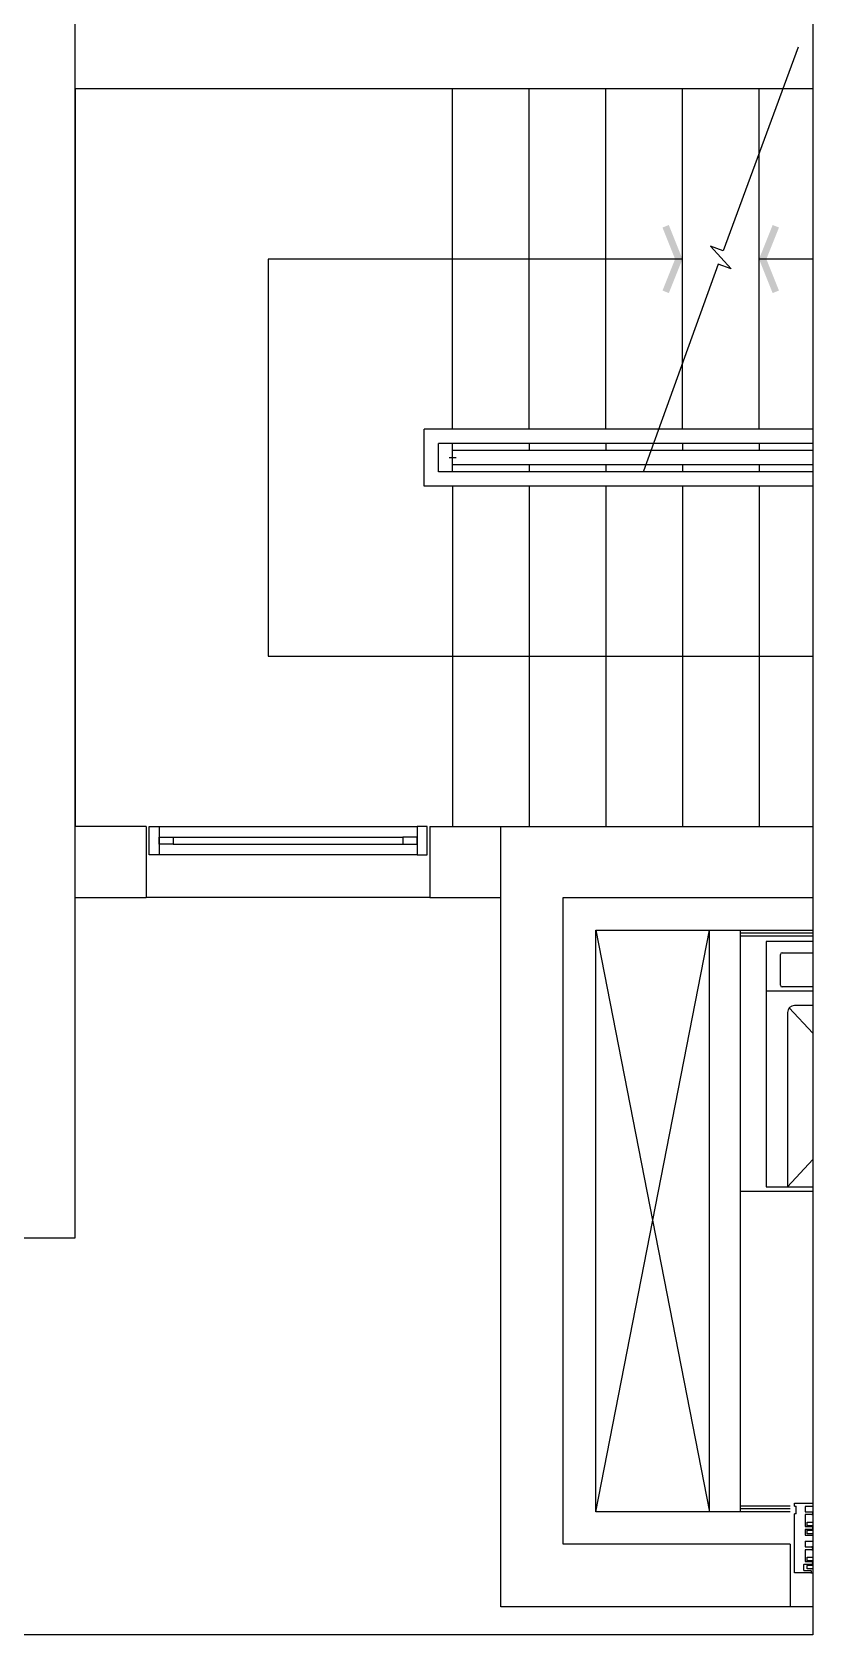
# Model space of a CAD drawing. Header units: millimetres. Extents: x -33000 to 294000, y 0 to 42408.
# Drawn here: x 22982 to 25735, y 9905 to 15555 of the extents above; entities that cross this region are included whole.
import ezdxf

# ---------------------------------------------------------------- set-up
doc = ezdxf.new("R2010")
doc.units = ezdxf.units.MM
doc.header["$LTSCALE"] = 50
doc.layers.add('arch', color=8, linetype='Continuous')

msp = doc.modelspace()

# ---------------------------------------------------------------- linework, layer by layer
at = {"layer": 'arch'}
for p, q in [((25734.6, 22616.3), (25734.6, 9905.1)), ((23134.6, 11304.5), (23134.6, 21254.5)), ((23134.6, 15354.5), (23134.6, 12754.5)), ((25734.6, 15354.5), (23134.6, 15354.5)), ((24464.6, 14154.5), (24464.6, 15354.5)), ((24734.6, 14154.5), (24734.6, 15354.5)), ((25004.6, 14154.5), (25004.6, 15354.5)), ((25274.6, 14154.5), (25274.6, 15354.5)), ((25544.6, 14154.5), (25544.6, 15354.5)), ((25274.6, 14754.5), (23814.6, 14754.5)), ((23814.6, 14754.5), (23814.6, 13354.5)), ((25734.6, 14754.5), (25544.6, 14754.5)), ((24364.6, 13954.5), (24364.6, 14154.5)), ((25734.6, 14154.5), (24364.6, 14154.5)), ((24414.6, 14004.5), (24414.6, 14104.5)), ((25734.6, 14104.5), (24414.6, 14104.5)), ((24464.6, 14004.5), (24464.6, 14104.5)), ((25734.6, 14079.5), (24464.6, 14079.5)), ((24734.6, 14104.5), (24734.6, 14079.5)), ((25004.6, 14104.5), (25004.6, 14079.5)), ((25274.6, 14104.5), (25274.6, 14079.5)), ((25544.6, 14104.5), (25544.6, 14079.5)), ((24452.1, 14054.5), (24477.1, 14054.5)), ((24464.6, 14042), (24464.6, 14067)), ((25734.6, 14029.5), (24464.6, 14029.5)), ((24734.6, 14029.5), (24734.6, 14004.5)), ((25004.6, 14029.5), (25004.6, 14004.5)), ((25274.6, 14029.5), (25274.6, 14004.5)), ((25544.6, 14029.5), (25544.6, 14004.5)), ((25734.6, 13954.5), (24364.6, 13954.5)), ((25734.6, 14004.5), (24414.6, 14004.5)), ((24464.6, 13954.5), (24464.6, 12754.5)), ((24734.6, 13954.5), (24734.6, 12754.5)), ((25004.6, 13954.5), (25004.6, 12754.5)), ((25274.6, 13954.5), (25274.6, 12754.5)), ((25544.6, 13954.5), (25544.6, 12754.5)), ((23814.6, 13354.5), (25734.6, 13354.5)), ((23384.6, 12754.5), (23134.6, 12754.5)), ((23384.6, 12754.5), (23384.6, 12504.5)), ((23429.6, 12754.5), (24339.6, 12754.5)), ((23479.6, 12717), (24289.6, 12717)), ((24384.6, 12754.5), (24634.6, 12754.5)), ((24384.6, 12754.5), (24384.6, 12504.5)), ((24634.6, 10004.5), (24634.6, 12754.5)), ((24634.6, 12754.5), (25734.6, 12754.5)), ((23479.6, 12692), (24289.6, 12692)), ((24339.6, 12654.5), (23429.6, 12654.5)), ((23134.6, 12504.5), (23384.6, 12504.5)), ((23134.6, 11304.5), (23134.6, 12504.5)), ((24384.6, 12504.5), (23384.6, 12504.5)), ((24384.6, 12504.5), (24634.6, 12504.5)), ((24854.6, 10224.5), (24854.6, 12504.5)), ((24854.6, 12504.5), (25734.6, 12504.5)), ((24969.6, 10339.5), (24969.6, 12389.5)), ((24969.6, 12389.5), (25369.6, 10339.5)), ((24969.6, 10339.5), (25369.6, 12389.5)), ((24969.6, 12389.5), (25734.6, 12389.5)), ((25369.6, 10339.5), (25369.6, 12389.5)), ((25479.6, 10339.5), (25479.6, 12389.5)), ((25479.6, 12379.5), (25734.6, 12379.5)), ((25479.6, 12369.5), (25734.6, 12369.5)), ((25569.6, 12349.5), (25569.6, 11484.5)), ((25734.6, 12349.5), (25569.6, 12349.5)), ((25619.8, 12195.2), (25619.8, 12303.1)), ((25626, 12309.4), (25734.6, 12309.4)), ((25734.6, 12173.9), (25569.6, 12173.9)), ((25734.6, 12188.9), (25626, 12188.9)), ((25644.9, 12098.6), (25644.9, 11484.5)), ((25651.1, 12114.9), (25734.6, 12026.2)), ((25734.6, 12123.7), (25669.9, 12123.7)), ((25644.9, 11484.5), (25734.6, 11580.5)), ((25479.6, 11469.5), (25734.6, 11469.5)), ((25569.6, 11484.5), (25734.6, 11484.5)), ((22534.6, 11304.5), (23134.6, 11304.5)), ((25654.6, 10339.5), (24969.6, 10339.5)), ((25654.6, 10359.5), (25479.6, 10359.5)), ((25654.6, 10349.5), (25479.6, 10349.5)), ((25669.6, 10369.5), (25733.6, 10369.5)), ((25669.6, 10359.5), (25669.6, 10369.5)), ((25669.6, 10359.5), (25675.6, 10359.5)), ((25675.6, 10331.5), (25675.6, 10359.5)), ((25733.6, 10357.5), (25707.6, 10357.5)), ((25731.1, 10339), (25734.6, 10339)), ((25733.6, 10369.5), (25734.6, 10369.5)), ((25669.6, 10124.5), (25669.6, 10331.5)), ((25675.6, 10331.5), (25669.6, 10331.5)), ((25714.6, 10290.5), (25714.6, 10302)), ((25731.1, 10329), (25734.6, 10329)), ((25706.6, 10235), (25706.6, 10216.5)), ((25707.6, 10236), (25733.6, 10236)), ((25733.6, 10256.5), (25734.6, 10256.5)), ((25654.6, 10224.5), (24854.6, 10224.5)), ((25654.6, 10224.5), (25654.6, 10004.5)), ((25706.6, 10204.5), (25706.6, 10164.5)), ((25707.6, 10215.5), (25731.1, 10215.5)), ((25731.1, 10205.5), (25707.6, 10205.5)), ((25731.1, 10215.5), (25734.6, 10215.5)), ((25731.1, 10205.5), (25734.6, 10205.5)), ((25731.6, 10215), (25731.6, 10214.4)), ((25731.6, 10206.7), (25731.6, 10206)), ((25727.6, 10124.5), (25669.6, 10124.5)), ((25701.6, 10152.5), (25701.6, 10133.5)), ((25731.1, 10153.5), (25702.6, 10153.5)), ((25702.6, 10132.5), (25727.6, 10132.5)), ((25707.6, 10163.5), (25731.1, 10163.5)), ((25727.6, 10124.5), (25734.6, 10124.5)), ((25728.6, 10131.5), (25728.6, 10125.5)), ((25731.6, 10163), (25731.6, 10162.4)), ((25731.6, 10154.7), (25731.6, 10154)), ((25654.6, 10004.5), (24634.6, 10004.5)), ((25734.6, 10004.5), (25654.6, 10004.5)), ((25734.6, 9905.1), (5606.3, 9905.1))]:
    msp.add_line(p, q, dxfattribs=at)
for points in [[(25682.3, 15501.6), (25418.1, 14783), (25373, 14799.4), (25446.2, 14719.7), (25401.1, 14736), (25136.9, 14007.4)], [(25715.1, 10302.5), (25734.6, 10302.5)], [(25734.6, 10290), (25715.1, 10290)], [(25715.1, 10274), (25734.6, 10274)], [(25734.6, 10261.5), (25715.1, 10261.5)], [(25715.1, 10179), (25734.6, 10179)], [(25734.6, 10166.5), (25715.1, 10166.5)], [(25715.1, 10150.5), (25734.6, 10150.5)], [(25734.6, 10138), (25715.1, 10138)]]:
    msp.add_lwpolyline(points, dxfattribs=at)
for points in [[(23394.6, 12754.5), (23429.6, 12754.5), (23429.6, 12654.5), (23394.6, 12654.5)], [(23429.6, 12717), (23479.6, 12717), (23479.6, 12692), (23429.6, 12692)], [(24339.6, 12717), (24289.6, 12717), (24289.6, 12692), (24339.6, 12692)], [(24374.6, 12754.5), (24339.6, 12754.5), (24339.6, 12654.5), (24374.6, 12654.5)]]:
    msp.add_lwpolyline(points, close=True, dxfattribs=at)
for points in [[(25706.6, 10356.5), (25706.6, 10340, 0.414214), (25707.6, 10339)], [(25707.6, 10339), (25731.1, 10339, -0.414214), (25731.6, 10338.5), (25731.6, 10337.9, 0.341999), (25732.3, 10336.9, -0.34192), (25734.6, 10334, -0.34192)], [(25707.6, 10329, 0.414214), (25706.6, 10328), (25706.6, 10288)], [(25706.6, 10288, 0.414214), (25707.6, 10287)], [(25734.6, 10282, -0.34192), (25732.3, 10279.1, 0.341999), (25731.6, 10278.2), (25731.6, 10277.5, -0.414214), (25731.1, 10277), (25707.6, 10277, 0.414214), (25706.6, 10276), (25706.6, 10257.5, 0.414214), (25707.6, 10256.5)], [(25734.6, 10334, -0.34192), (25732.3, 10331.1, 0.341999), (25731.6, 10330.2), (25731.6, 10329.5, -0.414214), (25731.1, 10329), (25707.6, 10329)], [(25707.6, 10287), (25731.1, 10287, -0.414214), (25731.6, 10286.5), (25731.6, 10285.9, 0.341999), (25732.3, 10284.9, -0.34192), (25734.6, 10282, -0.34192)], [(25714.6, 10302, -0.414214), (25715.1, 10302.5)], [(25715.1, 10290, -0.414214), (25714.6, 10290.5)], [(25707.6, 10256.5), (25733.6, 10256.5, -0.414071), (25734.6, 10255.5, -0.414071)], [(25714.6, 10262), (25714.6, 10273.5, -0.414214), (25715.1, 10274)], [(25715.1, 10261.5, -0.414214), (25714.6, 10262)], [(25714.6, 10178.5, -0.414214), (25715.1, 10179)], [(25715.1, 10166.5, -0.414214), (25714.6, 10167), (25714.6, 10178.5)], [(25714.6, 10138.5), (25714.6, 10150, -0.414214), (25715.1, 10150.5)], [(25715.1, 10138, -0.414214), (25714.6, 10138.5)]]:
    msp.add_lwpolyline(points, format="xyb", dxfattribs=at)
for centre, radius, start, end in [((25626, 12303.1), 6.27, 90, 180), ((25626, 12195.2), 6.27, 180, 270), ((25669.9, 12098.6), 25.1, 90, 180), ((25707.6, 10356.5), 1, 90, 180), ((25733.6, 10368.5), 1, 0.0279, 90), ((25733.6, 10358.5), 1, 270, 359.9721), ((25707.6, 10235), 1, 90, 180), ((25733.6, 10237), 1, 270, 359.9721), ((25707.6, 10216.5), 1, 180, 270), ((25707.6, 10204.5), 1, 90, 180), ((25731.1, 10215), 0.5, 0, 90), ((25731.1, 10206), 0.5, 269.9997, 0), ((25732.6, 10214.4), 1, 180, 255.5225), ((25732.6, 10206.7), 1, 104.4775, 180), ((25731.6, 10210.5), 3, 0.0161, 75.5225), ((25731.6, 10210.5), 3, 284.4775, 359.9839), ((25702.6, 10152.5), 1, 90, 180), ((25702.6, 10133.5), 1, 180, 270), ((25707.6, 10164.5), 1, 180, 270), ((25727.6, 10131.5), 1, 0, 90), ((25727.6, 10125.5), 1, 270, 0), ((25731.1, 10163), 0.5, 0, 90), ((25731.1, 10154), 0.5, 270, 0), ((25732.6, 10162.4), 1, 180, 255.5225), ((25732.6, 10154.7), 1, 104.4775, 180), ((25731.6, 10158.5), 3, 0.0161, 75.5225), ((25731.6, 10158.5), 3, 284.4775, 359.9839)]:
    msp.add_arc(centre, radius, start, end, dxfattribs=at)
for points in [[(25274.6, 14754.5), (25248.7, 14754.5), (25226.6, 14874.5), (25204.3, 14865.6)], [(25544.6, 14754.5), (25570.4, 14754.5), (25592.6, 14874.5), (25614.9, 14865.6)], [(25226.6, 14634.5), (25204.3, 14643.4), (25274.6, 14754.5), (25248.7, 14754.5)], [(25592.6, 14634.5), (25614.9, 14643.4), (25544.6, 14754.5), (25570.4, 14754.5)]]:
    msp.add_solid(points, dxfattribs=at)

doc.saveas('drawing.dxf')
